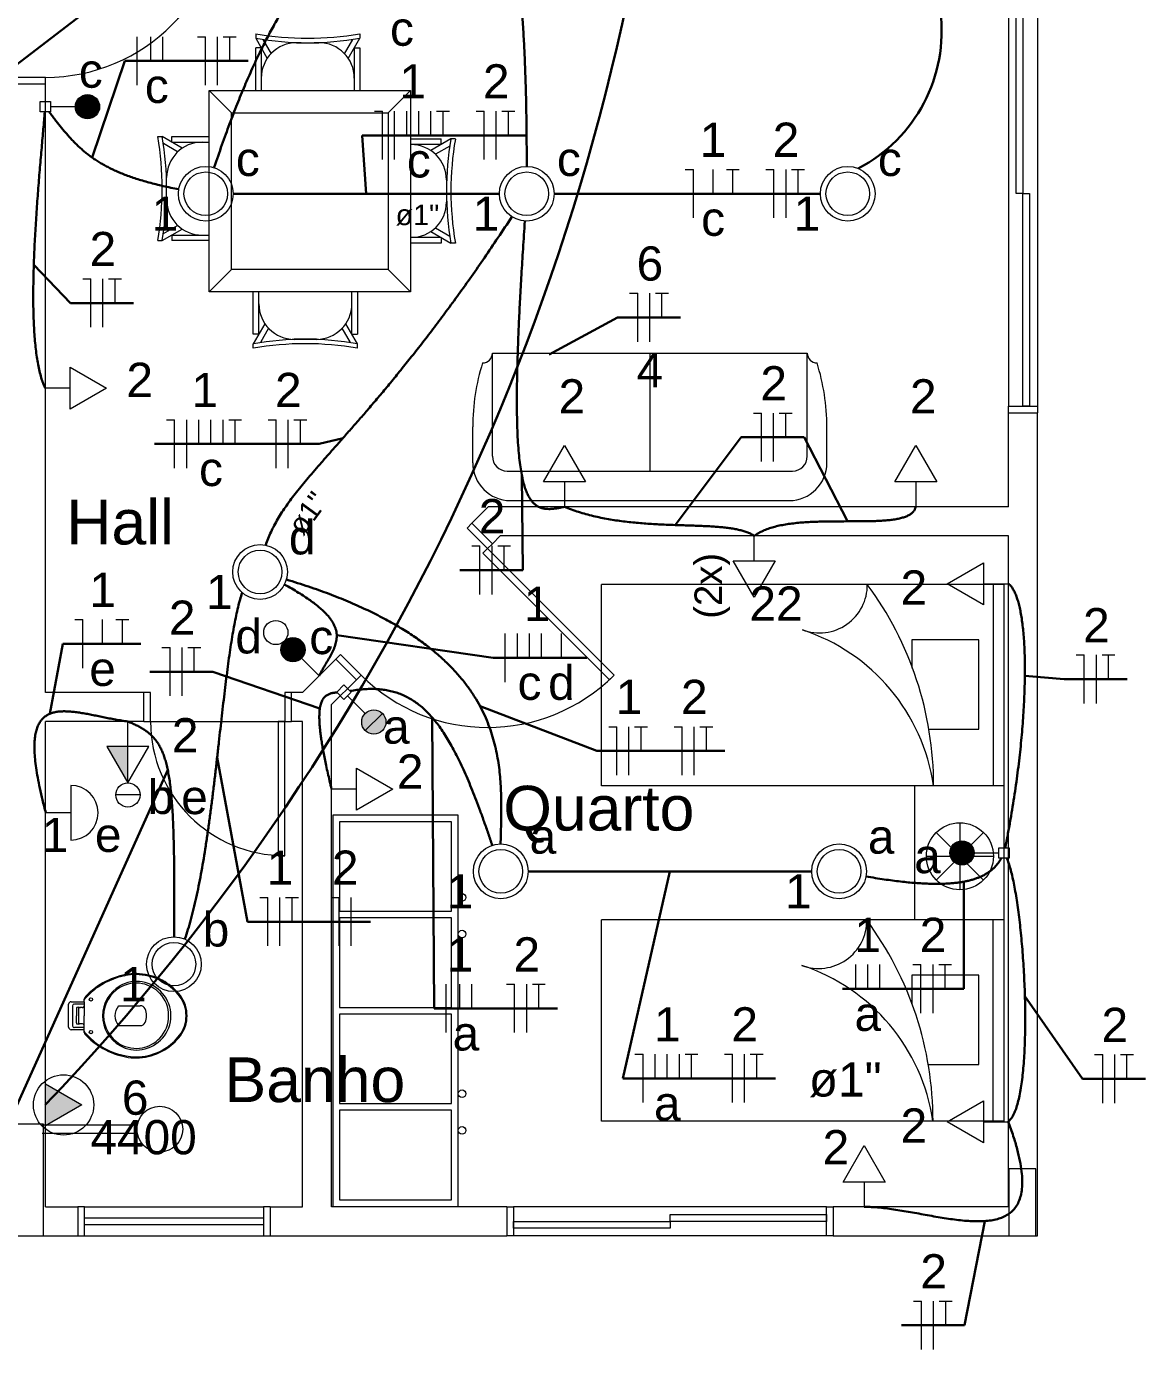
# Model space of a CAD drawing. Header units: inches. Extents: x -3 to 923, y -103 to 154.
# Drawn here: x 190.92 to 196.69, y 21.94 to 28.77 of the extents above; entities that cross this region are included whole.
import ezdxf
from ezdxf.enums import TextEntityAlignment as Align

# ---------------------------------------------------------------- set-up
doc = ezdxf.new("R2010")
doc.units = ezdxf.units.IN
doc.header["$LTSCALE"] = 10
doc.header["$MEASUREMENT"] = 0
for name, color, linetype, lineweight in [('BASE', 8, 'Continuous', 5), ('EL-Condutos', 4, 'Continuous', 30), ('EL-Fios', 9, 'Continuous', 20), ('EL-Textos condutos', 7, 'Continuous', 20), ('EL-Textos fios', 2, 'Continuous', 30), ('EL-Textos pontos', 2, 'Continuous', 30), ('MOVEIS', 9, 'Continuous', 20), ('P-SIMBOL', 5, 'Continuous', 20), ('TEXTO', 2, 'Continuous', 20)]:
    doc.layers.add(name, color=color, linetype=linetype, lineweight=lineweight)
doc.styles.add('Arial', font='arial.ttf')

msp = doc.modelspace()

# ---------------------------------------------------------------- hatches: boundary and pattern name
at = {"layer": 'P-SIMBOL', "linetype": 'Continuous'}
for points in [[(191.2318, 28.4182), (191.2318, 28.3557), (191.1693, 28.3557), (191.1698, 28.3654), (191.1753, 28.3823), (191.1813, 28.3928), (191.1883, 28.4008), (191.1988, 28.4088), (191.2118, 28.415), (191.2248, 28.4178), (191.2318, 28.4177)], [(191.2318, 28.4182), (191.2318, 28.3557), (191.2943, 28.3557), (191.2938, 28.3654), (191.2883, 28.3823), (191.2823, 28.3928), (191.2753, 28.4008), (191.2648, 28.4088), (191.2518, 28.415), (191.2388, 28.4178), (191.2318, 28.4177)], [(191.2318, 28.2932), (191.2318, 28.3557), (191.1693, 28.3557), (191.1698, 28.346), (191.1753, 28.3291), (191.1813, 28.3186), (191.1883, 28.3106), (191.1988, 28.3026), (191.2118, 28.2964), (191.2248, 28.2936), (191.2318, 28.2937)], [(191.2318, 28.2932), (191.2318, 28.3557), (191.2943, 28.3557), (191.2938, 28.346), (191.2883, 28.3291), (191.2823, 28.3186), (191.2753, 28.3106), (191.2648, 28.3026), (191.2518, 28.2964), (191.2388, 28.2936), (191.2318, 28.2937)], [(192.6646, 25.1375), (192.7088, 25.1817), (192.6646, 25.2259), (192.6582, 25.2187), (192.6501, 25.2028), (192.6469, 25.1912), (192.6462, 25.1806), (192.648, 25.1675), (192.6528, 25.154), (192.66, 25.1427), (192.665, 25.1379)], [(192.753, 25.2259), (192.7088, 25.1817), (192.6646, 25.2259), (192.6719, 25.2324), (192.6877, 25.2405), (192.6994, 25.2437), (192.71, 25.2444), (192.7231, 25.2426), (192.7366, 25.2378), (192.7478, 25.2306), (192.7527, 25.2255)], [(192.753, 25.2259), (192.7088, 25.1817), (192.753, 25.1375), (192.7595, 25.1447), (192.7676, 25.1606), (192.7708, 25.1723), (192.7715, 25.1829), (192.7698, 25.1959), (192.7649, 25.2095), (192.7577, 25.2207), (192.7527, 25.2255)], [(192.6646, 25.1375), (192.7088, 25.1817), (192.753, 25.1375), (192.7459, 25.131), (192.73, 25.1229), (192.7183, 25.1198), (192.7077, 25.119), (192.6946, 25.1208), (192.6811, 25.1257), (192.6699, 25.1328), (192.665, 25.1379)], [(191.4403, 25.0553), (191.4403, 24.8678), (191.3321, 25.0553)], [(195.7422, 24.5688), (195.7422, 24.5063), (195.6797, 24.5063), (195.6802, 24.5159), (195.6857, 24.5329), (195.6917, 24.5434), (195.6987, 24.5514), (195.7092, 24.5594), (195.7222, 24.5655), (195.7352, 24.5684), (195.7422, 24.5682)], [(195.7422, 24.4438), (195.7422, 24.5063), (195.6797, 24.5063), (195.6802, 24.4966), (195.6857, 24.4796), (195.6917, 24.4691), (195.6987, 24.4611), (195.7092, 24.4531), (195.7222, 24.447), (195.7352, 24.4441), (195.7422, 24.4443)], [(195.7422, 24.5688), (195.7422, 24.5063), (195.8047, 24.5063), (195.8042, 24.5159), (195.7987, 24.5329), (195.7928, 24.5434), (195.7857, 24.5514), (195.7753, 24.5594), (195.7622, 24.5655), (195.7492, 24.5684), (195.7422, 24.5682)], [(195.7422, 24.4438), (195.7422, 24.5063), (195.8047, 24.5063), (195.8042, 24.4966), (195.7987, 24.4796), (195.7928, 24.4691), (195.7857, 24.4611), (195.7753, 24.4531), (195.7622, 24.447), (195.7492, 24.4441), (195.7422, 24.4443)], [(191.0148, 23.0976), (191.2023, 23.2059), (191.0148, 23.3141)]]:
    msp.add_hatch(color=256, dxfattribs=at).paths.add_polyline_path(points)

# ---------------------------------------------------------------- linework, layer by layer
at = {"layer": 'BASE', "linetype": 'Continuous'}
for p, q in [((195.9818, 29.0033), (195.9818, 26.8108)), ((196.1318, 29.0033), (196.1318, 26.8108)), ((191.2163, 22.6803), (192.1398, 22.6803)), ((195.0443, 22.6803), (193.4288, 22.6803)), ((191.2163, 22.5303), (192.1398, 22.5303)), ((195.0443, 22.5303), (193.4288, 22.5303))]:
    msp.add_line(p, q, dxfattribs=at)
at = {"layer": 'BASE'}
for p, q in [((191.0148, 28.4723), (190.8648, 28.4723)), ((191.0148, 25.3343), (191.0148, 28.4723)), ((195.9818, 26.2918), (195.9818, 26.7763)), ((195.9818, 26.7763), (196.1318, 26.7763)), ((196.1318, 22.5303), (196.1318, 26.7763)), ((193.2143, 26.2068), (193.2993, 26.2918)), ((195.9818, 26.2918), (193.2993, 26.2918)), ((193.3203, 26.1008), (193.2143, 26.2068)), ((193.3203, 26.1008), (193.3613, 26.1418)), ((195.9818, 26.1418), (193.3613, 26.1418)), ((195.9818, 22.6803), (195.9818, 26.1418)), ((192.3413, 25.3343), (192.5128, 25.5053)), ((192.6188, 25.3993), (192.5128, 25.5053)), ((192.4913, 25.2718), (192.6188, 25.3993)), ((191.5223, 25.3343), (191.0148, 25.3343)), ((191.5223, 25.1843), (191.5223, 25.3343)), ((192.3413, 25.3343), (192.2838, 25.3343)), ((192.2838, 25.1843), (192.2838, 25.3343)), ((192.4913, 22.6803), (192.4913, 25.2718)), ((191.0148, 22.6803), (191.0148, 25.1843)), ((191.5223, 25.1843), (191.0148, 25.1843)), ((191.5223, 25.1843), (192.2838, 25.1843)), ((192.3413, 25.1843), (192.2838, 25.1843)), ((192.3413, 22.6803), (192.3413, 25.1843)), ((191.0148, 22.6803), (191.0148, 24.8378)), ((191.0148, 22.6803), (191.1818, 22.6803)), ((191.1818, 22.6803), (191.1818, 22.5303)), ((192.1743, 22.6803), (192.3413, 22.6803)), ((192.1743, 22.6803), (192.1743, 22.5303)), ((193.3943, 22.6803), (192.4913, 22.6803)), ((193.3943, 22.6803), (193.3943, 22.5303)), ((195.9818, 22.6803), (195.0788, 22.6803)), ((195.0788, 22.6803), (195.0788, 22.5303)), ((190.8648, 22.5303), (191.1818, 22.5303)), ((192.1743, 22.5303), (193.3943, 22.5303)), ((195.0788, 22.5303), (196.1318, 22.5303))]:
    msp.add_line(p, q, dxfattribs=at)
at = {"layer": 'BASE', "linetype": 'Continuous'}
for points in [[(196.0568, 29.0033), (196.0568, 27.9073), (196.0223, 27.9073), (196.0223, 29.0033), (196.0568, 29.0033), (196.0568, 29.0033)], [(196.0913, 27.9073), (196.0913, 26.8108), (196.0568, 26.8108), (196.0568, 27.9073), (196.0913, 27.9073), (196.0913, 27.9073)], [(193.2958, 26.0763), (193.2713, 26.0518), (193.9243, 25.3993), (193.9488, 25.4238), (193.2958, 26.0763), (193.2958, 26.0763)], [(192.2493, 25.1843), (192.2148, 25.1843), (192.2148, 24.4918), (192.2493, 24.4918), (192.2493, 25.1843), (192.2493, 25.1843)], [(191.2163, 22.6228), (192.1398, 22.6228), (192.1398, 22.5878), (191.2163, 22.5878), (191.2163, 22.6228), (191.2163, 22.6228)], [(194.2368, 22.5708), (193.4288, 22.5708), (193.4288, 22.6053), (194.2368, 22.6053), (194.2368, 22.5708), (194.2368, 22.5708)], [(195.0443, 22.6053), (194.2368, 22.6053), (194.2368, 22.6398), (195.0443, 22.6398), (195.0443, 22.6053), (195.0443, 22.6053)]]:
    msp.add_lwpolyline(points, close=True, dxfattribs=at)
for points in [[(191.0148, 28.4723), (191.0148, 28.5068), (190.8648, 28.5068), (190.8648, 28.4723)], [(195.9818, 26.7763), (195.9818, 26.8108), (196.1318, 26.8108), (196.1318, 26.7763)], [(193.2143, 26.2068), (193.1898, 26.1823), (193.2958, 26.0763), (193.3203, 26.1008)], [(192.6188, 25.3993), (192.6433, 25.4238), (192.5373, 25.5298), (192.5128, 25.5053)], [(191.5223, 25.1843), (191.5568, 25.1843), (191.5568, 25.3343), (191.5223, 25.3343)], [(192.2838, 25.3343), (192.2493, 25.3343), (192.2493, 25.1843), (192.2838, 25.1843)], [(191.1818, 22.5303), (191.2163, 22.5303), (191.2163, 22.6803), (191.1818, 22.6803)], [(192.1743, 22.6803), (192.1398, 22.6803), (192.1398, 22.5303), (192.1743, 22.5303)], [(193.3943, 22.6803), (193.4288, 22.6803), (193.4288, 22.5303), (193.3943, 22.5303)], [(195.0788, 22.5303), (195.0443, 22.5303), (195.0443, 22.6803), (195.0788, 22.6803)]]:
    msp.add_lwpolyline(points, dxfattribs=at)
at = {"layer": 'BASE'}
for points in [[(190.8668, 22.5303), (190.9363, 22.5303), (191.0053, 22.5303), (191.0053, 22.8188), (191.0053, 23.1073), (190.9363, 23.1073), (190.8668, 23.1073), (190.8668, 22.8188), (190.8668, 22.5303), (190.8668, 22.5303)], [(195.9848, 22.5303), (196.0538, 22.5303), (196.1233, 22.5303), (196.1233, 22.7033), (196.1233, 22.8763), (196.0538, 22.8763), (195.9848, 22.8763), (195.9848, 22.7033), (195.9848, 22.5303), (195.9848, 22.5303)]]:
    msp.add_lwpolyline(points, close=True, dxfattribs=at)
at = {"layer": 'BASE', "linetype": 'Continuous'}
for centre, radius, start, end in [((191.0148, 29.4303), 0.923, 270, 0), ((193.2958, 26.0763), 0.923, 225, 315), ((192.2493, 25.1843), 0.6923, 180, 270)]:
    msp.add_arc(centre, radius, start, end, dxfattribs=at)
at = {"layer": 'EL-Condutos', "linetype": 'Continuous'}
for centre, radius, start, end in [((182.5387, 31.3085), 11.7256, 316.28885, 354.81711), ((194.8403, 28.7453), 0.7972, 297.40648, 77.04735)]:
    msp.add_arc(centre, radius, start, end, dxfattribs=at)
for points in [[(192.728, 30.7007), (192.7988, 30.6391), (192.865, 30.5738), (192.927, 30.5052), (192.9848, 30.4333), (193.0385, 30.3585), (193.0883, 30.2808), (193.1344, 30.2004), (193.1769, 30.1176), (193.216, 30.0325), (193.2517, 29.9453), (193.2843, 29.8563), (193.3139, 29.7655), (193.3406, 29.6731), (193.3646, 29.5794), (193.386, 29.4846), (193.405, 29.3887), (193.4217, 29.2921), (193.4363, 29.1949), (193.4489, 29.0973), (193.4596, 28.9994), (193.4686, 28.9015), (193.4761, 28.8037), (193.4822, 28.7062), (193.487, 28.6093), (193.4907, 28.513), (193.4935, 28.4176), (193.4954, 28.3233), (193.4966, 28.2303), (193.4973, 28.1387), (193.4977, 28.0487)], [(191.8861, 28.0435), (191.9256, 28.1591), (191.9649, 28.2675), (192.004, 28.3689), (192.043, 28.4638), (192.0818, 28.5523), (192.1204, 28.6347), (192.1588, 28.7114), (192.1972, 28.7826), (192.2353, 28.8485), (192.2734, 28.9095), (192.3113, 28.9658), (192.3492, 29.0178), (192.3869, 29.0656), (192.4245, 29.1096), (192.4621, 29.1501), (192.4996, 29.1873), (192.5371, 29.2215), (192.5744, 29.2531), (192.6118, 29.2822), (192.6491, 29.3091), (192.6864, 29.3342), (192.7237, 29.3577), (192.761, 29.3799), (192.7983, 29.4011), (192.8356, 29.4215), (192.8729, 29.4415), (192.9103, 29.4613), (192.9477, 29.4811), (192.9852, 29.5014), (193.0227, 29.5223)], [(191.012, 28.329), (191.0081, 28.2858), (191.0041, 28.2406), (190.9999, 28.1935), (190.9956, 28.1446), (190.9912, 28.0943), (190.9868, 28.0426), (190.9824, 27.9898), (190.9782, 27.9361), (190.974, 27.8816), (190.9701, 27.8265), (190.9664, 27.7711), (190.963, 27.7155), (190.96, 27.6599), (190.9574, 27.6046), (190.9553, 27.5496), (190.9536, 27.4952), (190.9526, 27.4416), (190.9521, 27.389), (190.9523, 27.3375), (190.9533, 27.2874), (190.955, 27.2389), (190.9576, 27.192), (190.961, 27.1472), (190.9654, 27.1044), (190.9708, 27.0639), (190.9772, 27.026), (190.9847, 26.9907), (190.9933, 26.9583), (191.0032, 26.929), (191.0143, 26.903)], [(191.7031, 27.9299), (191.6615, 27.9381), (191.6221, 27.9467), (191.5846, 27.9556), (191.5491, 27.9649), (191.5154, 27.9744), (191.4835, 27.9844), (191.4533, 27.9946), (191.4247, 28.0052), (191.3976, 28.0162), (191.3719, 28.0275), (191.3476, 28.0392), (191.3246, 28.0512), (191.3027, 28.0635), (191.282, 28.0763), (191.2623, 28.0893), (191.2436, 28.1028), (191.2257, 28.1166), (191.2086, 28.1307), (191.1921, 28.1452), (191.1764, 28.1601), (191.1611, 28.1754), (191.1463, 28.191), (191.1318, 28.207), (191.1177, 28.2233), (191.1038, 28.2401), (191.0899, 28.2572), (191.0761, 28.2747), (191.0623, 28.2925), (191.0484, 28.3108), (191.0342, 28.3294)], [(191.9826, 27.907), (192.0453, 27.907), (192.1046, 27.907), (192.1606, 27.907), (192.2137, 27.907), (192.2639, 27.907), (192.3117, 27.907), (192.3571, 27.907), (192.4006, 27.907), (192.4424, 27.907), (192.4826, 27.907), (192.5216, 27.907), (192.5595, 27.907), (192.5968, 27.907), (192.6335, 27.907), (192.6699, 27.907), (192.7064, 27.907), (192.7431, 27.907), (192.7803, 27.907), (192.8183, 27.907), (192.8573, 27.907), (192.8975, 27.907), (192.9392, 27.907), (192.9827, 27.907), (193.0282, 27.907), (193.076, 27.907), (193.1262, 27.907), (193.1792, 27.907), (193.2353, 27.907), (193.2946, 27.907), (193.3573, 27.907)], [(193.6382, 27.907), (193.701, 27.907), (193.7603, 27.907), (193.8163, 27.907), (193.8693, 27.907), (193.9196, 27.907), (193.9673, 27.907), (194.0128, 27.907), (194.0563, 27.907), (194.098, 27.907), (194.1383, 27.907), (194.1772, 27.907), (194.2152, 27.907), (194.2524, 27.907), (194.2892, 27.907), (194.3256, 27.907), (194.3621, 27.907), (194.3988, 27.907), (194.436, 27.907), (194.474, 27.907), (194.513, 27.907), (194.5532, 27.907), (194.5949, 27.907), (194.6384, 27.907), (194.6839, 27.907), (194.7316, 27.907), (194.7819, 27.907), (194.8349, 27.907), (194.8909, 27.907), (194.9502, 27.907), (195.013, 27.907)], [(193.421, 27.7878), (193.3493, 27.6795), (193.2797, 27.5768), (193.2121, 27.4795), (193.1464, 27.3875), (193.0828, 27.3004), (193.0212, 27.2181), (192.9616, 27.1403), (192.904, 27.0669), (192.8484, 26.9975), (192.7948, 26.9321), (192.7433, 26.8702), (192.6938, 26.8118), (192.6463, 26.7566), (192.6008, 26.7044), (192.5573, 26.655), (192.5159, 26.6081), (192.4766, 26.5635), (192.4392, 26.5209), (192.4039, 26.4803), (192.3707, 26.4413), (192.3395, 26.4038), (192.3103, 26.3674), (192.2832, 26.332), (192.2581, 26.2974), (192.2352, 26.2633), (192.2142, 26.2295), (192.1953, 26.1958), (192.1785, 26.162), (192.1638, 26.1278), (192.1511, 26.0931)], [(193.4878, 27.7658), (193.4784, 27.6228), (193.4702, 27.4891), (193.4632, 27.3643), (193.4575, 27.2482), (193.453, 27.1404), (193.4497, 27.0406), (193.4476, 26.9486), (193.4466, 26.8641), (193.4469, 26.7868), (193.4482, 26.7163), (193.4507, 26.6524), (193.4543, 26.5947), (193.459, 26.5431), (193.4648, 26.4971), (193.4717, 26.4565), (193.4796, 26.421), (193.4885, 26.3902), (193.4984, 26.364), (193.5094, 26.342), (193.5213, 26.3238), (193.5342, 26.3093), (193.5481, 26.2981), (193.5629, 26.2899), (193.5786, 26.2844), (193.5953, 26.2813), (193.6128, 26.2803), (193.6312, 26.2812), (193.6505, 26.2836), (193.6706, 26.2872), (193.6915, 26.2918)], [(193.6915, 26.2918), (193.7281, 26.2776), (193.7653, 26.265), (193.803, 26.2538), (193.8412, 26.244), (193.8797, 26.2355), (193.9185, 26.2281), (193.9574, 26.2218), (193.9963, 26.2165), (194.0352, 26.212), (194.074, 26.2083), (194.1125, 26.2052), (194.1507, 26.2028), (194.1885, 26.2008), (194.2258, 26.1991), (194.2624, 26.1978), (194.2983, 26.1966), (194.3333, 26.1954), (194.3675, 26.1943), (194.4007, 26.193), (194.4327, 26.1915), (194.4636, 26.1896), (194.4931, 26.1873), (194.5212, 26.1845), (194.5479, 26.1811), (194.573, 26.1769), (194.5963, 26.172), (194.6179, 26.166), (194.6376, 26.1591), (194.6554, 26.1511), (194.671, 26.1418)], [(194.671, 26.1418), (194.6924, 26.1558), (194.7163, 26.1679), (194.7424, 26.1784), (194.7705, 26.1872), (194.8004, 26.1945), (194.832, 26.2006), (194.8649, 26.2054), (194.899, 26.2091), (194.934, 26.212), (194.9697, 26.214), (195.006, 26.2153), (195.0426, 26.2162), (195.0792, 26.2166), (195.1157, 26.2167), (195.1519, 26.2168), (195.1875, 26.2168), (195.2222, 26.2169), (195.256, 26.2174), (195.2886, 26.2182), (195.3197, 26.2195), (195.3491, 26.2216), (195.3767, 26.2244), (195.4022, 26.2281), (195.4254, 26.233), (195.446, 26.239), (195.4639, 26.2463), (195.4788, 26.2552), (195.4906, 26.2656), (195.499, 26.2777), (195.5037, 26.2918)], [(192.2472, 25.891), (192.2855, 25.8694), (192.3203, 25.8486), (192.3517, 25.8286), (192.38, 25.8093), (192.4051, 25.7908), (192.4274, 25.7729), (192.4468, 25.7555), (192.4636, 25.7388), (192.4778, 25.7225), (192.4896, 25.7068), (192.4991, 25.6914), (192.5065, 25.6764), (192.512, 25.6618), (192.5155, 25.6474), (192.5173, 25.6333), (192.5175, 25.6194), (192.5162, 25.6056), (192.5136, 25.5919), (192.5098, 25.5783), (192.5049, 25.5647), (192.4991, 25.5511), (192.4925, 25.5374), (192.4852, 25.5235), (192.4774, 25.5095), (192.4692, 25.4953), (192.4607, 25.4809), (192.4521, 25.4661), (192.4435, 25.451), (192.435, 25.4355), (192.4268, 25.4195)], [(192.2587, 25.9165), (192.3726, 25.88), (192.4785, 25.8421), (192.5767, 25.8029), (192.6674, 25.7626), (192.751, 25.7211), (192.8276, 25.6786), (192.8978, 25.6352), (192.9616, 25.5909), (193.0194, 25.5458), (193.0715, 25.5), (193.1183, 25.4535), (193.1598, 25.4065), (193.1966, 25.359), (193.2288, 25.3111), (193.2568, 25.2629), (193.2807, 25.2144), (193.301, 25.1657), (193.318, 25.117), (193.3318, 25.0682), (193.3428, 25.0195), (193.3513, 24.9709), (193.3576, 24.9226), (193.362, 24.8745), (193.3647, 24.8269), (193.3661, 24.7797), (193.3664, 24.733), (193.3659, 24.6869), (193.3649, 24.6415), (193.3638, 24.5969), (193.3627, 24.5531)], [(195.9653, 24.5329), (195.9782, 24.5985), (195.9902, 24.6638), (196.0013, 24.7286), (196.0116, 24.7928), (196.0209, 24.8563), (196.0294, 24.9191), (196.037, 24.9809), (196.0437, 25.0417), (196.0496, 25.1014), (196.0546, 25.1598), (196.0588, 25.2169), (196.0621, 25.2725), (196.0645, 25.3266), (196.0661, 25.3789), (196.0669, 25.4295), (196.0669, 25.4781), (196.066, 25.5247), (196.0643, 25.5691), (196.0618, 25.6113), (196.0584, 25.6512), (196.0543, 25.6885), (196.0493, 25.7233), (196.0436, 25.7554), (196.037, 25.7847), (196.0297, 25.811), (196.0216, 25.8343), (196.0126, 25.8545), (196.003, 25.8713), (195.9925, 25.8849), (195.9813, 25.8949)], [(192.0294, 25.848), (192.0186, 25.813), (192.0084, 25.7739), (191.9987, 25.7309), (191.9895, 25.6843), (191.9806, 25.6344), (191.9721, 25.5814), (191.9638, 25.5255), (191.9558, 25.4671), (191.9479, 25.4064), (191.9402, 25.3436), (191.9326, 25.279), (191.925, 25.213), (191.9173, 25.1456), (191.9096, 25.0773), (191.9018, 25.0083), (191.8938, 24.9387), (191.8856, 24.869), (191.877, 24.7993), (191.8682, 24.7299), (191.859, 24.6611), (191.8493, 24.5931), (191.8391, 24.5262), (191.8285, 24.4607), (191.8172, 24.3968), (191.8053, 24.3348), (191.7927, 24.2749), (191.7793, 24.2174), (191.7652, 24.1626), (191.7502, 24.1107), (191.7344, 24.062)], [(192.4913, 24.8343), (192.4809, 24.8776), (192.4715, 24.9182), (192.463, 24.9564), (192.4556, 24.9921), (192.4491, 25.0255), (192.4435, 25.0567), (192.4388, 25.0856), (192.4349, 25.1125), (192.4319, 25.1374), (192.4297, 25.1603), (192.4284, 25.1813), (192.4277, 25.2006), (192.4278, 25.2182), (192.4287, 25.2342), (192.4302, 25.2486), (192.4324, 25.2615), (192.4352, 25.2731), (192.4386, 25.2834), (192.4427, 25.2924), (192.4473, 25.3004), (192.4524, 25.3072), (192.4581, 25.3131), (192.4642, 25.318), (192.4708, 25.3221), (192.4779, 25.3255), (192.4854, 25.3283), (192.4932, 25.3304), (192.5014, 25.332), (192.51, 25.3332), (192.5189, 25.3341)], [(192.586, 25.3416), (192.6216, 25.347), (192.6559, 25.3505), (192.689, 25.352), (192.7208, 25.3515), (192.7515, 25.349), (192.7812, 25.3444), (192.8098, 25.3377), (192.8374, 25.3289), (192.8642, 25.318), (192.8901, 25.3049), (192.9152, 25.2897), (192.9396, 25.2722), (192.9633, 25.2524), (192.9864, 25.2304), (193.0089, 25.206), (193.0309, 25.1793), (193.0525, 25.1503), (193.0738, 25.1188), (193.0947, 25.085), (193.1153, 25.0486), (193.1357, 25.0099), (193.156, 24.9686), (193.1762, 24.9247), (193.1964, 24.8783), (193.2166, 24.8293), (193.2369, 24.7777), (193.2573, 24.7235), (193.2779, 24.6665), (193.2988, 24.6069), (193.32, 24.5446)], [(191.0168, 24.7133), (190.9999, 24.7792), (190.986, 24.8396), (190.9751, 24.8947), (190.967, 24.9448), (190.9616, 24.99), (190.9588, 25.0306), (190.9586, 25.0668), (190.9608, 25.0988), (190.9653, 25.1268), (190.9722, 25.151), (190.9811, 25.1718), (190.9922, 25.1892), (191.0053, 25.2035), (191.0202, 25.2149), (191.0369, 25.2237), (191.0554, 25.23), (191.0754, 25.2341), (191.097, 25.2362), (191.12, 25.2365), (191.1443, 25.2352), (191.1699, 25.2325), (191.1966, 25.2288), (191.2243, 25.2241), (191.2531, 25.2187), (191.2827, 25.2128), (191.313, 25.2066), (191.3441, 25.2004), (191.3757, 25.1944), (191.4078, 25.1888), (191.4403, 25.1838)], [(191.6788, 24.0737), (191.6793, 24.1633), (191.6795, 24.2476), (191.6794, 24.3268), (191.6791, 24.401), (191.6784, 24.4704), (191.6773, 24.5353), (191.6758, 24.5957), (191.6738, 24.6519), (191.6713, 24.704), (191.6683, 24.7523), (191.6648, 24.7968), (191.6606, 24.8379), (191.6558, 24.8756), (191.6503, 24.9102), (191.6441, 24.9418), (191.6372, 24.9707), (191.6294, 24.9969), (191.6209, 25.0207), (191.6114, 25.0423), (191.6011, 25.0618), (191.5898, 25.0795), (191.5776, 25.0954), (191.5644, 25.1099), (191.5501, 25.123), (191.5347, 25.1349), (191.5182, 25.1459), (191.5006, 25.1561), (191.4817, 25.1657), (191.4617, 25.1748), (191.4403, 25.1838)], [(195.2482, 24.3845), (195.2959, 24.3765), (195.3414, 24.3695), (195.3847, 24.3635), (195.426, 24.3585), (195.4651, 24.3543), (195.5023, 24.3511), (195.5375, 24.3488), (195.5708, 24.3472), (195.6024, 24.3466), (195.6321, 24.3467), (195.6602, 24.3476), (195.6866, 24.3493), (195.7114, 24.3517), (195.7347, 24.3547), (195.7565, 24.3585), (195.7769, 24.3629), (195.7959, 24.368), (195.8137, 24.3737), (195.8302, 24.3799), (195.8455, 24.3867), (195.8597, 24.394), (195.8728, 24.4019), (195.8849, 24.4102), (195.8961, 24.419), (195.9064, 24.4282), (195.9158, 24.4378), (195.9245, 24.4479), (195.9324, 24.4582), (195.9397, 24.4689), (195.9464, 24.48)], [(195.9735, 24.4797), (195.983, 24.4544), (195.9921, 24.4241), (196.001, 24.3893), (196.0094, 24.3504), (196.0175, 24.3077), (196.025, 24.2617), (196.0321, 24.2126), (196.0387, 24.1609), (196.0447, 24.107), (196.0502, 24.0511), (196.055, 23.9938), (196.0591, 23.9353), (196.0626, 23.8761), (196.0653, 23.8165), (196.0673, 23.7569), (196.0684, 23.6977), (196.0687, 23.6393), (196.0682, 23.5819), (196.0667, 23.5261), (196.0644, 23.4722), (196.061, 23.4205), (196.0566, 23.3715), (196.0512, 23.3255), (196.0448, 23.2829), (196.0372, 23.244), (196.0284, 23.2093), (196.0185, 23.1791), (196.0073, 23.1537), (195.995, 23.1337), (195.9813, 23.1193)], [(193.504, 24.411), (193.5711, 24.411), (193.6344, 24.411), (193.6943, 24.411), (193.7508, 24.411), (193.8044, 24.411), (193.8553, 24.411), (193.9038, 24.411), (193.9501, 24.411), (193.9945, 24.411), (194.0372, 24.411), (194.0787, 24.411), (194.119, 24.411), (194.1586, 24.411), (194.1976, 24.411), (194.2363, 24.411), (194.275, 24.411), (194.314, 24.411), (194.3535, 24.411), (194.3939, 24.411), (194.4353, 24.411), (194.4781, 24.411), (194.5225, 24.411), (194.5688, 24.411), (194.6172, 24.411), (194.6681, 24.411), (194.7217, 24.411), (194.7783, 24.411), (194.8381, 24.411), (194.9014, 24.411), (194.9685, 24.411)], [(195.9813, 23.1193), (196.0073, 23.0449), (196.0272, 22.9776), (196.0413, 22.9171), (196.05, 22.8632), (196.0533, 22.8154), (196.0518, 22.7735), (196.0455, 22.7372), (196.0349, 22.7061), (196.02, 22.6798), (196.0014, 22.6581), (195.9791, 22.6407), (195.9535, 22.6271), (195.9249, 22.6172), (195.8935, 22.6105), (195.8596, 22.6067), (195.8234, 22.6055), (195.7854, 22.6067), (195.7456, 22.6097), (195.7045, 22.6144), (195.6622, 22.6204), (195.619, 22.6274), (195.5753, 22.635), (195.5313, 22.643), (195.4872, 22.6509), (195.4434, 22.6585), (195.4001, 22.6655), (195.3576, 22.6715), (195.3162, 22.6761), (195.276, 22.6792), (195.2375, 22.6803)]]:
    msp.add_spline(points, degree=3, dxfattribs=at)
at = {"layer": 'EL-Fios', "color": 5}
for p, q in [((191.4875, 28.4671), (191.4875, 28.7171)), ((191.5581, 28.5921), (191.5581, 28.7171)), ((191.6206, 28.5921), (191.6206, 28.7171)), ((191.7988, 28.7171), (191.8405, 28.7171)), ((191.8405, 28.4671), (191.8405, 28.7171)), ((191.903, 28.4671), (191.903, 28.7171)), ((191.9322, 28.7171), (191.9988, 28.7171)), ((191.9655, 28.5921), (191.9655, 28.7171)), ((192.7118, 28.3327), (192.7535, 28.3327)), ((192.7535, 28.0827), (192.7535, 28.3327)), ((192.816, 28.0827), (192.816, 28.3327)), ((192.8785, 28.2077), (192.8785, 28.3327)), ((192.941, 28.2077), (192.941, 28.3327)), ((193.0035, 28.2077), (193.0035, 28.3327)), ((193.0327, 28.3327), (193.0993, 28.3327)), ((193.066, 28.2077), (193.066, 28.3327)), ((193.2361, 28.3327), (193.2778, 28.3327)), ((193.2778, 28.0827), (193.2778, 28.3327)), ((193.3403, 28.0827), (193.3403, 28.3327)), ((193.3695, 28.3327), (193.4361, 28.3327)), ((193.4028, 28.2077), (193.4028, 28.3327)), ((194.3152, 28.032), (194.3569, 28.032)), ((194.3569, 27.782), (194.3569, 28.032)), ((194.4587, 27.907), (194.4587, 28.032)), ((194.5272, 28.032), (194.5939, 28.032)), ((194.5606, 27.907), (194.5606, 28.032)), ((194.7307, 28.032), (194.7724, 28.032)), ((194.7724, 27.782), (194.7724, 28.032)), ((194.8349, 27.782), (194.8349, 28.032)), ((194.864, 28.032), (194.9307, 28.032)), ((194.8974, 27.907), (194.8974, 28.032)), ((191.2072, 27.4677), (191.2489, 27.4677)), ((191.2489, 27.2177), (191.2489, 27.4677)), ((191.3114, 27.2177), (191.3114, 27.4677)), ((191.3406, 27.4677), (191.4072, 27.4677)), ((191.3739, 27.3427), (191.3739, 27.4677)), ((194.0284, 27.3935), (194.0701, 27.3935)), ((194.0701, 27.1435), (194.0701, 27.3935)), ((194.1326, 27.1435), (194.1326, 27.3935)), ((194.1617, 27.3935), (194.2284, 27.3935)), ((194.1951, 27.2685), (194.1951, 27.3935)), ((194.6668, 26.7755), (194.7085, 26.7755)), ((194.6668, 26.7755), (194.7085, 26.7755)), ((194.7085, 26.5255), (194.7085, 26.7755)), ((194.7085, 26.5255), (194.7085, 26.7755)), ((194.771, 26.5255), (194.771, 26.7755)), ((194.771, 26.5255), (194.771, 26.7755)), ((194.8002, 26.7755), (194.8668, 26.7755)), ((194.8002, 26.7755), (194.8668, 26.7755)), ((194.8335, 26.6505), (194.8335, 26.7755)), ((194.8335, 26.6505), (194.8335, 26.7755)), ((191.6393, 26.7411), (191.681, 26.7411)), ((191.681, 26.4911), (191.681, 26.7411)), ((191.7435, 26.4911), (191.7435, 26.7411)), ((191.806, 26.6161), (191.806, 26.7411)), ((191.8685, 26.6161), (191.8685, 26.7411)), ((191.931, 26.6161), (191.931, 26.7411)), ((191.9602, 26.7411), (192.0268, 26.7411)), ((191.9935, 26.6161), (191.9935, 26.7411)), ((192.1636, 26.7411), (192.2053, 26.7411)), ((192.2053, 26.4911), (192.2053, 26.7411)), ((192.2678, 26.4911), (192.2678, 26.7411)), ((192.297, 26.7411), (192.3636, 26.7411)), ((192.3303, 26.6161), (192.3303, 26.7411)), ((193.2146, 26.09), (193.2562, 26.09)), ((193.2562, 25.84), (193.2562, 26.09)), ((193.3187, 25.84), (193.3187, 26.09)), ((193.3479, 26.09), (193.4146, 26.09)), ((193.3812, 25.965), (193.3812, 26.09)), ((191.1665, 25.7099), (191.2082, 25.7099)), ((191.2082, 25.4599), (191.2082, 25.7099)), ((191.31, 25.5849), (191.31, 25.7099)), ((191.3785, 25.7099), (191.4452, 25.7099)), ((191.4119, 25.5849), (191.4119, 25.7099)), ((193.3868, 25.3876), (193.3868, 25.6376)), ((193.4493, 25.5126), (193.4493, 25.6376)), ((193.5118, 25.5126), (193.5118, 25.6376)), ((193.5743, 25.5126), (193.5743, 25.6376)), ((193.6762, 25.5126), (193.6762, 25.6376)), ((191.616, 25.5658), (191.6577, 25.5658)), ((191.6577, 25.3158), (191.6577, 25.5658)), ((191.7202, 25.3158), (191.7202, 25.5658)), ((191.7493, 25.5658), (191.816, 25.5658)), ((191.7827, 25.4408), (191.7827, 25.5658)), ((196.3314, 25.5273), (196.3731, 25.5273)), ((196.3731, 25.2773), (196.3731, 25.5273)), ((196.4356, 25.2773), (196.4356, 25.5273)), ((196.4648, 25.5273), (196.5314, 25.5273)), ((196.4981, 25.4023), (196.4981, 25.5273)), ((193.9208, 25.1572), (193.9624, 25.1572)), ((193.9624, 24.9072), (193.9624, 25.1572)), ((194.0249, 24.9072), (194.0249, 25.1572)), ((194.0541, 25.1572), (194.1208, 25.1572)), ((194.0874, 25.0322), (194.0874, 25.1572)), ((194.2576, 25.1572), (194.2992, 25.1572)), ((194.2992, 24.9072), (194.2992, 25.1572)), ((194.3617, 24.9072), (194.3617, 25.1572)), ((194.3909, 25.1572), (194.4576, 25.1572)), ((194.4242, 25.0322), (194.4242, 25.1572)), ((192.1202, 24.2763), (192.1619, 24.2763)), ((192.1619, 24.0263), (192.1619, 24.2763)), ((192.2244, 24.0263), (192.2244, 24.2763)), ((192.2535, 24.2763), (192.3202, 24.2763)), ((192.2869, 24.1513), (192.2869, 24.2763)), ((192.4883, 24.2763), (192.5299, 24.2763)), ((192.5299, 24.0263), (192.5299, 24.2763)), ((192.5924, 24.0263), (192.5924, 24.2763)), ((195.1942, 23.8049), (195.1942, 23.9299)), ((195.2567, 23.8049), (195.2567, 23.9299)), ((195.3192, 23.8049), (195.3192, 23.9299)), ((195.4893, 23.9299), (195.531, 23.9299)), ((195.531, 23.6799), (195.531, 23.9299)), ((195.5935, 23.6799), (195.5935, 23.9299)), ((195.6227, 23.9299), (195.6893, 23.9299)), ((195.656, 23.8049), (195.656, 23.9299)), ((193.0821, 23.5789), (193.0821, 23.8289)), ((193.1527, 23.7039), (193.1527, 23.8289)), ((193.2152, 23.7039), (193.2152, 23.8289)), ((193.3934, 23.8289), (193.4351, 23.8289)), ((193.4351, 23.5789), (193.4351, 23.8289)), ((193.4976, 23.5789), (193.4976, 23.8289)), ((193.5268, 23.8289), (193.5934, 23.8289)), ((193.5601, 23.7039), (193.5601, 23.8289)), ((194.0556, 23.4679), (194.0973, 23.4679)), ((194.0973, 23.2179), (194.0973, 23.4679)), ((194.1598, 23.3429), (194.1598, 23.4679)), ((194.2223, 23.3429), (194.2223, 23.4679)), ((194.2848, 23.3429), (194.2848, 23.4679)), ((194.314, 23.4679), (194.3806, 23.4679)), ((194.3473, 23.3429), (194.3473, 23.4679)), ((194.5174, 23.4679), (194.5591, 23.4679)), ((194.5591, 23.2179), (194.5591, 23.4679)), ((194.6216, 23.2179), (194.6216, 23.4679)), ((194.6508, 23.4679), (194.7174, 23.4679)), ((194.6841, 23.3429), (194.6841, 23.4679)), ((196.4268, 23.4653), (196.4684, 23.4653)), ((196.4684, 23.2153), (196.4684, 23.4653)), ((196.5309, 23.2153), (196.5309, 23.4653)), ((196.5601, 23.4653), (196.6268, 23.4653)), ((196.5934, 23.3403), (196.5934, 23.4653)), ((195.4923, 22.194), (195.5339, 22.194)), ((195.5339, 21.944), (195.5339, 22.194)), ((195.5964, 21.944), (195.5964, 22.194)), ((195.6256, 22.194), (195.6923, 22.194)), ((195.6589, 22.069), (195.6589, 22.194))]:
    msp.add_line(p, q, dxfattribs=at)
at = {"layer": 'EL-Textos fios', "color": 3}
for p, q in [((193.5852, 30.6628), (190.3791, 28.1989)), ((191.2561, 28.0937), (191.425, 28.5921)), ((191.425, 28.5921), (192.0613, 28.5921)), ((192.6699, 27.907), (192.6493, 28.2077)), ((192.6493, 28.2077), (193.4986, 28.2077)), ((190.9549, 27.5394), (191.1447, 27.3427)), ((191.1447, 27.3427), (191.4697, 27.3427)), ((193.6135, 27.0779), (193.9659, 27.2685)), ((193.9659, 27.2685), (194.2909, 27.2685)), ((192.55, 26.6466), (192.4261, 26.6161)), ((194.2624, 26.1978), (194.6043, 26.6505)), ((194.6043, 26.6505), (194.9293, 26.6505)), ((194.9293, 26.6505), (194.6043, 26.6505)), ((195.1519, 26.2168), (194.9293, 26.6505)), ((192.4261, 26.6161), (191.5768, 26.6161)), ((193.472, 26.4545), (193.4771, 25.965)), ((193.4771, 25.965), (193.1521, 25.965)), ((192.5175, 25.6297), (193.3243, 25.5126)), ((191.0369, 25.2237), (191.104, 25.5849)), ((191.104, 25.5849), (191.5077, 25.5849)), ((193.3243, 25.5126), (193.8069, 25.5126)), ((191.8785, 25.4408), (191.5535, 25.4408)), ((192.4306, 25.2514), (191.8785, 25.4408)), ((196.0668, 25.4194), (196.2689, 25.4023)), ((196.2689, 25.4023), (196.5939, 25.4023)), ((193.2568, 25.2629), (193.8583, 25.0322)), ((193.0097, 25.2051), (193.0196, 23.7039)), ((191.9007, 24.999), (192.0577, 24.1513)), ((193.8583, 25.0322), (194.5201, 25.0322)), ((191.6455, 24.9354), (190.7005, 22.8378)), ((194.2363, 24.411), (193.9931, 23.3429)), ((195.7524, 24.3577), (195.7518, 23.8049)), ((192.0577, 24.1513), (192.6919, 24.1513)), ((195.7518, 23.8049), (195.126, 23.8049)), ((196.067, 23.7673), (196.3643, 23.3403)), ((193.0196, 23.7039), (193.6559, 23.7039)), ((193.9931, 23.3429), (194.7799, 23.3429)), ((196.3643, 23.3403), (196.6893, 23.3403)), ((195.8596, 22.6067), (195.7548, 22.069)), ((195.7548, 22.069), (195.4298, 22.069))]:
    msp.add_line(p, q, dxfattribs=at)
at = {"layer": 'MOVEIS'}
for p, q in [((192.0998, 28.7318), (192.0998, 28.7088)), ((192.0998, 28.7088), (192.1593, 28.6053)), ((192.1363, 28.7028), (192.1788, 28.6293)), ((192.3108, 28.6858), (192.4253, 28.6858)), ((192.5573, 28.6293), (192.5998, 28.7028)), ((192.5768, 28.6053), (192.6363, 28.7088)), ((192.6363, 28.7318), (192.6363, 28.7088)), ((192.0998, 28.4388), (192.0998, 28.6593)), ((192.1283, 28.6593), (192.0998, 28.6593)), ((192.1283, 28.6593), (192.1283, 28.4388)), ((192.6078, 28.6593), (192.6078, 28.4388)), ((192.6078, 28.6593), (192.6363, 28.6593)), ((192.6363, 28.6593), (192.6363, 28.4388)), ((191.8593, 28.4388), (191.9748, 28.3238)), ((192.7823, 28.3238), (192.8978, 28.4388)), ((191.5943, 28.2018), (191.6173, 28.2018)), ((191.7208, 28.1418), (191.6173, 28.2018)), ((191.6668, 28.2018), (191.8593, 28.2018)), ((191.6668, 28.1728), (191.6668, 28.2018)), ((191.6968, 28.1228), (191.6233, 28.1653)), ((191.6668, 28.1728), (191.8593, 28.1728)), ((192.8978, 28.1893), (193.0568, 28.1893)), ((193.0568, 28.1608), (192.8978, 28.1608)), ((193.1063, 28.1893), (193.0028, 28.1293)), ((193.1003, 28.1528), (193.0268, 28.1103)), ((193.0568, 28.1608), (193.0568, 28.1893)), ((193.1293, 28.1893), (193.1063, 28.1893)), ((191.6403, 27.8763), (191.6403, 27.9903)), ((193.0838, 27.9778), (193.0838, 27.8638)), ((191.6173, 27.6648), (191.7208, 27.7248)), ((191.6233, 27.7013), (191.6968, 27.7438)), ((193.0268, 27.7313), (193.1003, 27.6888)), ((191.5943, 27.6648), (191.6173, 27.6648)), ((191.6668, 27.6933), (191.8593, 27.6933)), ((191.6668, 27.6933), (191.6668, 27.6648)), ((191.8593, 27.6648), (191.6668, 27.6648)), ((193.0568, 27.6813), (192.8978, 27.6813)), ((193.0568, 27.6523), (192.8978, 27.6523)), ((193.0028, 27.7123), (193.1063, 27.6523)), ((193.0568, 27.6813), (193.0568, 27.6523)), ((193.1293, 27.6523), (193.1063, 27.6523)), ((191.9748, 27.5158), (191.8593, 27.4003)), ((192.7823, 27.5158), (192.8978, 27.4003)), ((192.0873, 27.1823), (192.0873, 27.4003)), ((192.1158, 27.1823), (192.1158, 27.4003)), ((192.5953, 27.1823), (192.5953, 27.4003)), ((192.6238, 27.4003), (192.6238, 27.1823)), ((192.1473, 27.2363), (192.0873, 27.1328)), ((192.6238, 27.1328), (192.5643, 27.2363)), ((192.1158, 27.1823), (192.0873, 27.1823)), ((192.1663, 27.2128), (192.1238, 27.1388)), ((192.5878, 27.1388), (192.5453, 27.2128)), ((192.5953, 27.1823), (192.6238, 27.1823)), ((192.0873, 27.1103), (192.0873, 27.1328)), ((192.4128, 27.1558), (192.2988, 27.1558)), ((192.6238, 27.1103), (192.6238, 27.1328)), ((193.3203, 26.5523), (193.3203, 27.0848)), ((193.3203, 27.0848), (194.9443, 27.0848)), ((194.1323, 27.0848), (194.1323, 26.4758)), ((194.9443, 26.5523), (194.9443, 27.0848)), ((193.2188, 26.5183), (193.2188, 26.7043)), ((195.0458, 26.5183), (195.0458, 26.7043)), ((193.3968, 26.4758), (194.8683, 26.4758)), ((193.4138, 26.3238), (194.8513, 26.3238)), ((193.8833, 24.8523), (193.8833, 25.8908)), ((195.9603, 25.8908), (193.8833, 25.8908)), ((195.9028, 25.8908), (195.9028, 24.8523)), ((195.9603, 23.1218), (195.9603, 25.8908)), ((195.9603, 24.8523), (193.8833, 24.8523)), ((195.4988, 24.1603), (195.4988, 24.8523)), ((195.7318, 24.6618), (195.7318, 24.3158)), ((195.6093, 24.3663), (195.8538, 24.6113)), ((195.6093, 24.6113), (195.8538, 24.3663)), ((195.5588, 24.4888), (195.9048, 24.4888)), ((195.9603, 24.1603), (193.8833, 24.1603)), ((193.8833, 23.1218), (193.8833, 24.1603)), ((195.9028, 23.1218), (195.9028, 24.1603)), ((191.1343, 23.6663), (191.1343, 23.7258)), ((191.1478, 23.7383), (191.2148, 23.7383)), ((191.1558, 23.6663), (191.1558, 23.7178)), ((191.1643, 23.7268), (191.2148, 23.7268)), ((191.1748, 23.7023), (191.1748, 23.6663)), ((191.1878, 23.6663), (191.1878, 23.7073)), ((191.2058, 23.7078), (191.1928, 23.7078)), ((191.2148, 23.7463), (191.2148, 23.7523)), ((191.2148, 23.7383), (191.2148, 23.7463)), ((191.2148, 23.7383), (191.2148, 23.6663)), ((191.3928, 23.7173), (191.5033, 23.7173)), ((191.1343, 23.6068), (191.1343, 23.6663)), ((191.1558, 23.6143), (191.1558, 23.6663)), ((191.1748, 23.6298), (191.1748, 23.6663)), ((191.1878, 23.6253), (191.1878, 23.6663)), ((191.2058, 23.6248), (191.1928, 23.6248)), ((191.2148, 23.5938), (191.2148, 23.6663)), ((191.2148, 23.5938), (191.1478, 23.5938)), ((191.2148, 23.6058), (191.1643, 23.6058)), ((191.2148, 23.5863), (191.2148, 23.5938)), ((191.2148, 23.5803), (191.2148, 23.5863)), ((191.5033, 23.6148), (191.3928, 23.6148)), ((190.9983, 23.1038), (191.4888, 23.1038)), ((195.9603, 23.1218), (193.8833, 23.1218)), ((191.4888, 23.0578), (190.9983, 23.0578))]:
    msp.add_line(p, q, dxfattribs=at)
for points in [[(191.8593, 28.4388), (192.8978, 28.4388), (192.8978, 27.4003), (191.8593, 27.4003), (191.8593, 28.4388), (191.8593, 28.4388)], [(191.9748, 28.3238), (192.7823, 28.3238), (192.7823, 27.5158), (191.9748, 27.5158), (191.9748, 28.3238), (191.9748, 28.3238)], [(192.4973, 22.6823), (193.1433, 22.6823), (193.1433, 24.7013), (192.4973, 24.7013), (192.4973, 22.6823), (192.4973, 22.6823)], [(192.5318, 24.2053), (193.1088, 24.2053), (193.1088, 24.6668), (192.5318, 24.6668), (192.5318, 24.2053), (192.5318, 24.2053)], [(192.5318, 23.7093), (193.1088, 23.7093), (193.1088, 24.1708), (192.5318, 24.1708), (192.5318, 23.7093), (192.5318, 23.7093)], [(192.5318, 23.2133), (193.1088, 23.2133), (193.1088, 23.6748), (192.5318, 23.6748), (192.5318, 23.2133), (192.5318, 23.2133)], [(192.5318, 22.7168), (193.1088, 22.7168), (193.1088, 23.1783), (192.5318, 23.1783), (192.5318, 22.7168), (192.5318, 22.7168)]]:
    msp.add_lwpolyline(points, close=True, dxfattribs=at)
for points in [[(195.8303, 25.1443), (195.8303, 25.6058), (195.4843, 25.6058), (195.4843, 25.4598)], [(195.5683, 25.1443), (195.8303, 25.1443)], [(195.8303, 23.4138), (195.8303, 23.8753), (195.4843, 23.8753), (195.4843, 23.7288)], [(195.5683, 23.4138), (195.8303, 23.4138)]]:
    msp.add_lwpolyline(points, dxfattribs=at)
for centre, radius in [((195.7318, 24.4888), 0.1731), ((193.1638, 24.2768), 0.0196), ((193.1638, 24.0873), 0.0196), ((191.2498, 23.7503), 0.00865), ((191.2498, 23.5818), 0.00865), ((193.1638, 23.2638), 0.0196), ((191.6048, 23.0808), 0.1181), ((193.1638, 23.0743), 0.0196)]:
    msp.add_circle(centre, radius, dxfattribs=at)
for centre, radius, start, end in [((192.3678, 30.2968), 1.5878, 260.271, 279.729), ((192.3678, 30.2738), 1.5878, 260.271, 279.729), ((192.3108, 28.5033), 0.1827, 90, 180), ((192.4253, 28.5033), 0.1827, 0, 90), ((190.0293, 27.9333), 1.5878, 350.271, 9.729), ((190.0523, 27.9333), 1.5878, 350.271, 9.729), ((191.8228, 27.9903), 0.1827, 90, 180), ((192.9008, 27.9778), 0.1827, 0, 90), ((194.6713, 27.9208), 1.5878, 170.271, 189.729), ((194.6943, 27.9208), 1.5878, 170.271, 189.729), ((191.8228, 27.8763), 0.1827, 180, 270), ((192.9008, 27.8638), 0.1827, 270, 0), ((192.2988, 27.3383), 0.1827, 180, 270), ((192.4128, 27.3383), 0.1827, 270, 0), ((192.3558, 25.5678), 1.5878, 80.271, 99.729), ((192.3558, 25.5453), 1.5878, 80.271, 99.729), ((194.3383, 26.7008), 1.1194, 162.682, 179.828), ((193.2698, 27.0848), 0.0507, 270, 359.997), ((194.9953, 27.0848), 0.0507, 180.003, 270), ((193.9263, 26.7008), 1.1194, 0.17224, 17.3184), ((193.4138, 26.5183), 0.1946, 180, 270), ((193.3968, 26.5523), 0.0761, 180, 270), ((194.8513, 26.5183), 0.1946, 270, 0), ((194.8683, 26.5523), 0.0761, 270, 0), ((195.0068, 25.8883), 0.2474, 249.426, 0.63031), ((193.8533, 24.8543), 1.7428, 359.943, 36.5021), ((194.6088, 24.7083), 0.9978, 8.29981, 71.8307), ((195.0038, 24.1573), 0.2474, 249.426, 0.63031), ((193.8503, 23.1233), 1.7428, 359.943, 36.5021), ((194.6053, 22.9778), 0.9978, 8.29981, 71.8307), ((191.5013, 23.4983), 0.3868, 105.253, 124.152), ((191.5013, 23.4983), 0.3816, 97.2935, 124.15), ((191.4843, 23.6748), 0.1682, 79.5544, 120.298), ((191.4828, 23.6668), 0.1675, 78.9336, 119.805), ((191.4808, 23.6028), 0.2807, 82.9547, 106.762), ((191.4808, 23.6028), 0.2755, 82.9494, 95.7593), ((191.4828, 23.5968), 0.281, 58.9326, 83.5222), ((191.4833, 23.6623), 0.1806, 41.2224, 79.972), ((191.4838, 23.6683), 0.1658, 43.0735, 79.1921), ((191.4828, 23.5968), 0.2861, 58.9269, 83.517), ((191.4678, 23.5788), 0.3041, 38.1702, 58.3139), ((191.4678, 23.5788), 0.3093, 38.1603, 58.3191), ((191.2268, 23.7523), 0.0117, 134.756, 181.691), ((191.4933, 23.5138), 0.3645, 124.464, 139.245), ((191.4933, 23.5138), 0.3697, 124.462, 138.052), ((191.4878, 23.6653), 0.1781, 119.656, 179.751), ((191.4833, 23.6663), 0.168, 119.911, 180.112), ((191.4863, 23.6683), 0.164, 359.336, 43.7716), ((191.4853, 23.6663), 0.1768, 359.945, 40.6637), ((191.5738, 23.6663), 0.1667, 359.872, 36.98), ((191.5738, 23.6663), 0.1719, 359.872, 36.9981), ((191.1478, 23.7248), 0.0136, 88.7011, 176.32), ((191.1638, 23.7183), 0.0084, 88.275, 181.725), ((191.1823, 23.7028), 0.00769, 143.898, 182.043), ((191.1808, 23.7023), 0.00683, 112.598, 136.064), ((191.1833, 23.6948), 0.0151, 70.3419, 109.388), ((191.1943, 23.7213), 0.0137, 245.98, 265.948), ((191.2053, 23.7173), 0.0096, 272.015, 355.282), ((191.2258, 23.7448), 0.0109, 141.348, 173.012), ((191.4523, 23.6663), 0.0788, 139.312, 220.688), ((191.5038, 23.6898), 0.0278, 23.5104, 90.8905), ((191.4383, 23.6663), 0.0976, 339.222, 20.7777), ((191.1823, 23.6293), 0.00769, 177.957, 216.102), ((191.1808, 23.6298), 0.00683, 223.936, 247.402), ((191.1833, 23.6378), 0.0151, 250.612, 289.658), ((191.1943, 23.6108), 0.0137, 94.0521, 114.02), ((191.2053, 23.6148), 0.0096, 4.71802, 87.9851), ((191.4878, 23.6668), 0.1781, 180.249, 240.344), ((191.4833, 23.6658), 0.168, 179.888, 240.089), ((191.5038, 23.6428), 0.0278, 269.109, 336.49), ((191.4863, 23.6643), 0.164, 316.228, 0.66357), ((191.4853, 23.6658), 0.1768, 319.336, 0.05475), ((191.5738, 23.6658), 0.1667, 323.02, 0.12817), ((191.5738, 23.6658), 0.1719, 323.002, 0.12817), ((191.1478, 23.6078), 0.0136, 183.68, 271.299), ((191.1638, 23.6138), 0.0084, 178.275, 271.725), ((191.2258, 23.5873), 0.0109, 186.988, 218.652), ((191.2268, 23.5798), 0.0117, 178.309, 225.244), ((191.4933, 23.8188), 0.3645, 220.755, 235.536), ((191.4933, 23.8188), 0.3697, 221.948, 235.538), ((191.4833, 23.6698), 0.1806, 280.028, 318.778), ((191.4838, 23.6638), 0.1658, 280.808, 316.926), ((191.4678, 23.7533), 0.3041, 301.686, 321.83), ((191.4678, 23.7533), 0.3093, 301.681, 321.84), ((191.5013, 23.8338), 0.3868, 235.848, 254.748), ((191.5013, 23.8338), 0.3816, 235.85, 262.707), ((191.4843, 23.6573), 0.1682, 239.702, 280.446), ((191.4828, 23.6653), 0.1675, 240.195, 281.066), ((191.4828, 23.7353), 0.281, 276.478, 301.067), ((191.4828, 23.7353), 0.2861, 276.483, 301.073), ((191.4808, 23.7293), 0.2807, 253.238, 277.045), ((191.4808, 23.7293), 0.2755, 264.241, 277.051)]:
    msp.add_arc(centre, radius, start, end, dxfattribs=at)
at = {"layer": 'P-SIMBOL'}
for p, q in [((191.2318, 28.4182), (191.2318, 28.2932)), ((190.9878, 28.3292), (190.9878, 28.3822)), ((190.9878, 28.3822), (191.0408, 28.3822)), ((191.0408, 28.3292), (190.9878, 28.3292)), ((191.0408, 28.3822), (191.0408, 28.3292)), ((191.1693, 28.3557), (191.0408, 28.3557)), ((191.1423, 27.0113), (191.3298, 26.903)), ((191.1423, 26.7948), (191.1423, 27.0113)), ((191.1423, 26.903), (191.0143, 26.903)), ((191.3298, 26.903), (191.1423, 26.7948)), ((193.5833, 26.4198), (193.6915, 26.6073)), ((193.6915, 26.6073), (193.7998, 26.4198)), ((195.3955, 26.4198), (195.5037, 26.6073)), ((195.5037, 26.6073), (195.612, 26.4198)), ((193.7998, 26.4198), (193.5833, 26.4198)), ((193.6915, 26.4198), (193.6915, 26.2918)), ((195.612, 26.4198), (195.3955, 26.4198)), ((195.5037, 26.4198), (195.5037, 26.2918)), ((194.671, 26.0138), (194.671, 26.1418)), ((194.5628, 26.0138), (194.7793, 26.0138)), ((194.671, 25.8263), (194.5628, 26.0138)), ((194.7793, 26.0138), (194.671, 25.8263)), ((195.6658, 25.8949), (195.8533, 26.0032)), ((195.8533, 26.0032), (195.8533, 25.7867)), ((195.8533, 25.7867), (195.6658, 25.8949)), ((195.8533, 25.8949), (195.9813, 25.8949)), ((192.3359, 25.5104), (192.4268, 25.4195)), ((192.5175, 25.3355), (192.555, 25.373)), ((192.555, 25.298), (192.5175, 25.3355)), ((192.555, 25.373), (192.5925, 25.3355)), ((192.5925, 25.3355), (192.555, 25.298)), ((192.6646, 25.2259), (192.5738, 25.3168)), ((192.753, 25.2259), (192.6646, 25.1375)), ((191.4403, 25.0553), (191.4403, 25.1838)), ((191.3321, 25.0553), (191.4403, 24.8678)), ((191.5486, 25.0553), (191.3321, 25.0553)), ((191.4403, 24.8678), (191.4403, 25.0553)), ((191.4403, 24.8678), (191.5486, 25.0553)), ((192.6193, 24.9426), (192.8068, 24.8343)), ((192.6193, 24.7261), (192.6193, 24.9426)), ((191.1453, 24.8545), (191.1453, 24.572)), ((191.5028, 24.8053), (191.3778, 24.8053)), ((192.6193, 24.8343), (192.4913, 24.8343)), ((192.8068, 24.8343), (192.6193, 24.7261)), ((191.1453, 24.7133), (191.0168, 24.7133)), ((195.7422, 24.4438), (195.7422, 24.5688)), ((195.8047, 24.5063), (195.9333, 24.5063)), ((195.9333, 24.4798), (195.9333, 24.5328)), ((195.9333, 24.5328), (195.9863, 24.5328)), ((195.9863, 24.5328), (195.9863, 24.4798)), ((195.9863, 24.4798), (195.9333, 24.4798)), ((191.0148, 23.0976), (191.0148, 23.3141)), ((191.0148, 23.3141), (191.2023, 23.2059)), ((195.6658, 23.1193), (195.8533, 23.2276)), ((195.8533, 23.2276), (195.8533, 23.0111)), ((191.2022, 23.2058), (191.0147, 23.0976)), ((195.8533, 23.0111), (195.6658, 23.1193)), ((195.8533, 23.1193), (195.9813, 23.1193)), ((195.1293, 22.8083), (195.2375, 22.9958)), ((195.2375, 22.9958), (195.3458, 22.8083)), ((195.3458, 22.8083), (195.1293, 22.8083)), ((195.2375, 22.8083), (195.2375, 22.6803))]:
    msp.add_line(p, q, dxfattribs=at)
at = {"layer": 'P-SIMBOL', "const_width": 0.0625}
msp.add_lwpolyline([(192.3231, 25.5544, 1), (192.2606, 25.5544, 1)], format="xyb", close=True, dxfattribs=at)
at = {"layer": 'P-SIMBOL'}
for centre, radius in [((191.2318, 28.3557), 0.0625), ((191.8421, 27.907), 0.1412), ((191.8421, 27.907), 0.1125), ((193.4978, 27.907), 0.1412), ((193.4978, 27.907), 0.1125), ((195.1534, 27.907), 0.1412), ((195.1534, 27.907), 0.1125), ((192.1222, 25.9555), 0.1412), ((192.1222, 25.9555), 0.1125), ((192.2033, 25.643), 0.0625), ((192.2917, 25.5546), 0.0625), ((192.2919, 25.5544), 0.0625), ((192.7088, 25.1817), 0.0625), ((191.4403, 24.8053), 0.0625), ((193.3638, 24.411), 0.1412), ((193.3638, 24.411), 0.1125), ((195.1088, 24.411), 0.1412), ((195.1088, 24.411), 0.1125), ((195.7422, 24.5063), 0.0625), ((191.6778, 23.932), 0.1412), ((191.6778, 23.932), 0.1125), ((191.1085, 23.2059), 0.1554)]:
    msp.add_circle(centre, radius, dxfattribs=at)
msp.add_arc((191.1453, 24.7133), 0.1412, 270, 90, dxfattribs=at)

# ---------------------------------------------------------------- texts
at = {"layer": 'EL-Textos condutos', "color": 2, "style": 'Arial'}
msp.add_text('ø1"', height=0.1059, dxfattribs=at).set_placement((192.9338, 27.7133), align=Align.BOTTOM_CENTER)
msp.add_text('ø1"', height=0.1059, rotation=53.8254, dxfattribs=at).set_placement((192.4353, 26.2088), align=Align.BOTTOM_CENTER)
at = {"layer": 'EL-Textos fios', "color": 3, "style": 'Arial'}
for s, p in [('c', (192.8538, 28.6173)), ('1', (192.9098, 28.3453)), ('2', (193.3403, 28.3453)), ('c', (191.5893, 28.3223)), ('1', (194.4588, 28.0443)), ('2', (194.8348, 28.0443)), ('c', (192.9408, 27.9378)), ('c', (194.4588, 27.6368)), ('2', (191.3113, 27.4803)), ('6', (194.1328, 27.4058)), ('4', (194.1328, 26.8558)), ('1', (191.8373, 26.7533)), ('2', (192.2678, 26.7533)), ('2', (194.7713, 26.7878)), ('2', (194.7713, 26.7878)), ('c', (191.8688, 26.3458)), ('2', (193.3188, 26.1023)), ('1', (191.3098, 25.7223)), ('1', (193.5513, 25.6498)), ('2', (191.7203, 25.5783)), ('2', (196.4358, 25.5398)), ('e', (191.3098, 25.3148)), ('d', (193.6763, 25.2428)), ('c', (193.5118, 25.2428)), ('1', (194.0248, 25.1698)), ('2', (194.3618, 25.1698)), ('1', (192.2243, 24.2888)), ('2', (192.5613, 24.2888)), ('1', (195.2568, 23.9423)), ('2', (195.5933, 23.9423)), ('1', (193.1528, 23.8413)), ('2', (193.4978, 23.8413)), ('1', (194.2223, 23.4803)), ('2', (194.6218, 23.4803)), ('a', (195.2568, 23.5348)), ('2', (196.5308, 23.4778)), ('a', (193.1838, 23.4338)), ('a', (194.2223, 23.0728)), ('2', (195.5963, 22.2063))]:
    msp.add_text(s, height=0.1765, dxfattribs=at).set_placement(p, align=Align.BOTTOM_CENTER)
msp.add_text('ø1"', height=0.1765, dxfattribs=at).set_placement((194.9528, 23.1963), align=Align.BOTTOM_LEFT)
at = {"layer": 'EL-Textos pontos', "color": 2, "style": 'Arial'}
for s, p in [('c', (191.1873, 28.4008)), ('a', (192.7563, 25.0168))]:
    msp.add_text(s, height=0.1765, dxfattribs=at).set_placement(p, align=Align.BOTTOM_LEFT)
for s, p in [('c', (192.0588, 27.9453)), ('c', (193.7148, 27.9453)), ('c', (195.3703, 27.9453)), ('1', (191.6318, 27.6628)), ('1', (193.2878, 27.6628)), ('1', (194.9433, 27.6628)), ('2', (191.5013, 26.8058)), ('2', (193.7303, 26.7203)), ('2', (195.5428, 26.7203)), ('d', (192.3393, 25.9933)), ('1', (191.9118, 25.7113)), ('2', (195.4943, 25.7343)), ('22', (194.7833, 25.6513)), ('2', (191.7358, 24.9723)), ('2', (192.8963, 24.7848)), ('b', (191.6108, 24.6543)), ('e', (191.7838, 24.6533)), ('1', (191.0638, 24.4573)), ('e', (191.3388, 24.4583)), ('a', (193.5808, 24.4493)), ('a', (195.3258, 24.4493)), ('1', (193.1538, 24.1668)), ('1', (194.8988, 24.1668)), ('b', (191.8948, 23.9703)), ('1', (191.4678, 23.6878)), ('6', (191.4778, 23.1023)), ('2', (195.4943, 22.9588)), ('4400', (191.5213, 22.8983)), ('2', (195.0923, 22.8468))]:
    msp.add_text(s, height=0.1765, dxfattribs=at).set_placement(p, align=Align.BOTTOM_CENTER)
for s, p in [('d', (192.1318, 25.4823)), ('c', (192.4993, 25.4788)), ('a', (195.6333, 24.3488))]:
    msp.add_text(s, height=0.1765, dxfattribs=at).set_placement(p, align=Align.BOTTOM_RIGHT)
at = {"layer": 'P-SIMBOL', "style": 'Arial'}
msp.add_text('(2x)', height=0.1412, rotation=90, dxfattribs=at).set_placement((194.5463, 26.0538), align=Align.BOTTOM_RIGHT)
at = {"layer": 'TEXTO', "style": 'Arial'}
for s, p in [('Hall', (191.4003, 26.0283)), ('Quarto', (193.8693, 24.5523)), ('Banho', (192.4048, 23.1513))]:
    msp.add_text(s, height=0.23076, dxfattribs=at).set_placement(p, align=Align.BOTTOM_CENTER)

doc.saveas('drawing.dxf')
